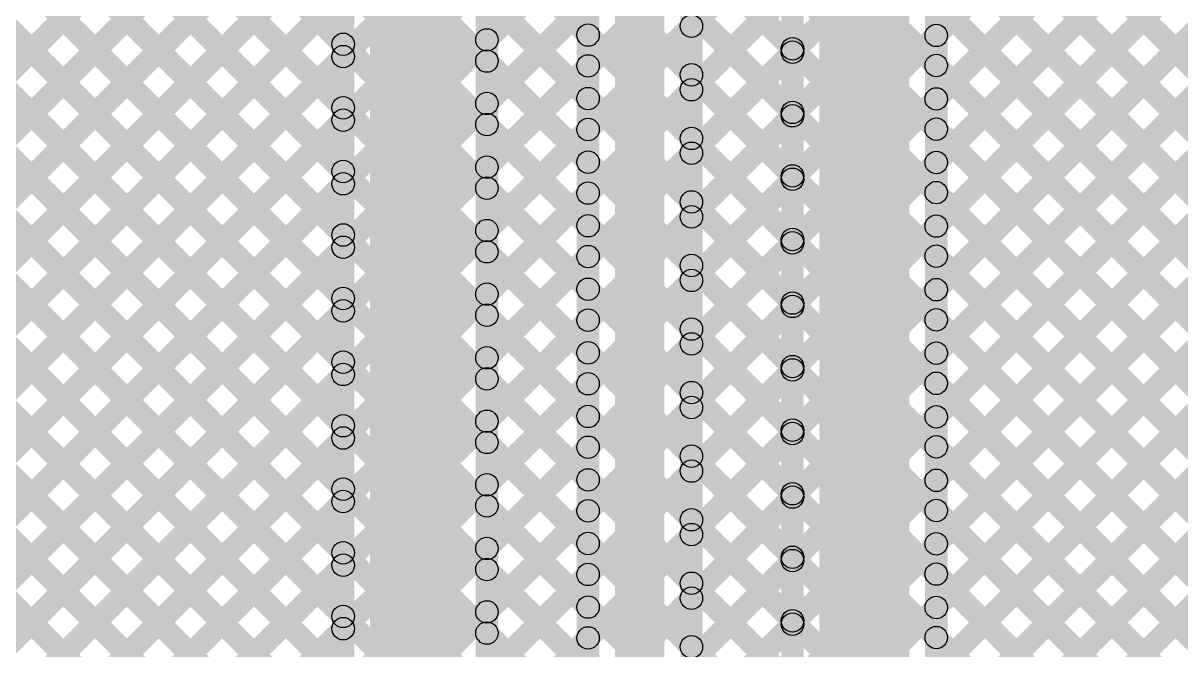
# Model space of a CAD drawing. Header units: millimetres. Extents: x 0.02 to 3.53, y 0 to 2.66.
# Drawn here: x 1.497 to 2.012, y 0.276 to 0.555 of the extents above; entities that cross this region are included whole.
import ezdxf

# ---------------------------------------------------------------- set-up
doc = ezdxf.new("R2010")
doc.units = ezdxf.units.MM
doc.header["$MEASUREMENT"] = 0
doc.layers.add('BottomLayer', color=5, linetype='Continuous')
doc.layers.add('TopLayer', color=1, linetype='Continuous')

msp = doc.modelspace()

# ---------------------------------------------------------------- hatches: boundary and pattern name
at = {"layer": 'BottomLayer'}
for points in [[(1.90657, 0.20646), (1.8995, 0.21353), (2.77455, 1.08857), (2.78162, 1.0815)], [(1.90657, 0.17818), (1.8995, 0.18525), (2.80283, 1.08857), (2.8099, 1.0815)], [(1.90657, 0.26303), (1.8995, 0.2701), (2.71798, 1.08857), (2.72505, 1.0815)], [(1.90657, 0.29132), (1.8995, 0.29839), (2.68969, 1.08857), (2.69676, 1.0815)], [(1.90657, 0.23475), (1.8995, 0.24182), (2.74626, 1.08857), (2.75333, 1.0815)], [(1.90657, 0.34788), (1.8995, 0.35496), (2.63312, 1.08857), (2.64019, 1.0815)], [(1.90657, 0.37617), (1.8995, 0.38324), (2.60484, 1.08857), (2.61191, 1.0815)], [(1.90657, 0.3196), (1.8995, 0.32667), (2.66141, 1.08857), (2.66848, 1.0815)], [(1.90657, 0.46102), (1.8995, 0.46809), (2.51999, 1.08857), (2.52706, 1.0815)], [(1.90657, 0.40445), (1.8995, 0.41152), (2.57656, 1.08857), (2.58363, 1.0815)], [(1.90657, 0.43274), (1.8995, 0.43981), (2.54827, 1.08857), (2.55534, 1.0815)], [(1.90657, 0.51759), (1.8995, 0.52466), (2.46342, 1.08857), (2.47049, 1.0815)], [(1.90657, 0.54587), (1.8995, 0.55295), (2.43513, 1.08857), (2.4422, 1.0815)], [(1.90657, 0.48931), (1.8995, 0.49638), (2.4917, 1.08857), (2.49877, 1.0815)], [(1.89104, 0.05649), (1.85104, 0.05649), (1.85104, 0.80255), (1.89104, 0.80255)], [(1.90804, 0.10281), (1.89804, 0.10281), (1.89804, 0.80255), (1.90804, 0.80255)], [(1.84404, 0.10281), (1.83404, 0.10281), (1.83404, 0.7893), (1.84404, 0.7893)], [(1.00306, 0.77838), (1.01013, 0.78545), (1.64257, 0.153), (1.6355, 0.14593)], [(1.03134, 0.77838), (1.03841, 0.78545), (1.64257, 0.18129), (1.6355, 0.17422)], [(1.05963, 0.77838), (1.0667, 0.78545), (1.64257, 0.20957), (1.6355, 0.2025)], [(1.08791, 0.77838), (1.09498, 0.78545), (1.64257, 0.23786), (1.6355, 0.23079)], [(1.1162, 0.77838), (1.12327, 0.78545), (1.64257, 0.26614), (1.6355, 0.25907)], [(1.14448, 0.77838), (1.15155, 0.78545), (1.64257, 0.29443), (1.6355, 0.28735)], [(1.17276, 0.77838), (1.17984, 0.78545), (1.64257, 0.32271), (1.6355, 0.31564)], [(1.20105, 0.77838), (1.20812, 0.78545), (1.64257, 0.35099), (1.6355, 0.34392)], [(1.22933, 0.77838), (1.2364, 0.78545), (1.64257, 0.37928), (1.6355, 0.37221)], [(1.25762, 0.77838), (1.26469, 0.78545), (1.64257, 0.40756), (1.6355, 0.40049)], [(1.2859, 0.77838), (1.29297, 0.78545), (1.64257, 0.43585), (1.6355, 0.42878)], [(1.31419, 0.77838), (1.32126, 0.78545), (1.64257, 0.46413), (1.6355, 0.45706)], [(1.34247, 0.77838), (1.34954, 0.78545), (1.64257, 0.49242), (1.6355, 0.48534)], [(1.37075, 0.77838), (1.37783, 0.78545), (1.64257, 0.5207), (1.6355, 0.51363)], [(1.39904, 0.77838), (1.40611, 0.78545), (1.64257, 0.54898), (1.6355, 0.54191)], [(1.78204, 0.05649), (1.76004, 0.05649), (1.76004, 0.75767), (1.78204, 0.75767)], [(1.79904, 0.10478), (1.78904, 0.10478), (1.78904, 0.75767), (1.79904, 0.75767)], [(1.75304, 0.10478), (1.74304, 0.10478), (1.74304, 0.74814), (1.75304, 0.74814)], [(1.64404, 0.11022), (1.63404, 0.11022), (1.63404, 0.72224), (1.64404, 0.72224)], [(1.69104, 0.05649), (1.65104, 0.05649), (1.65104, 0.72224), (1.69104, 0.72224)], [(1.70804, 0.11022), (1.69804, 0.11022), (1.69804, 0.72224), (1.70804, 0.72224)], [(1.06119, 0.09646), (1.05411, 0.10354), (1.6355, 0.68493), (1.64257, 0.67785)], [(1.08947, 0.09646), (1.0824, 0.10354), (1.6355, 0.65664), (1.64257, 0.64957)], [(1.8995, 0.64561), (1.90657, 0.65268), (2.45572, 0.10354), (2.44865, 0.09646)], [(1.11775, 0.09646), (1.11068, 0.10354), (1.6355, 0.62836), (1.64257, 0.62129)], [(1.8995, 0.61732), (1.90657, 0.6244), (2.42743, 0.10354), (2.42036, 0.09646)], [(1.14604, 0.09646), (1.13897, 0.10354), (1.6355, 0.60007), (1.64257, 0.593)], [(1.6995, 0.59105), (1.70657, 0.59812), (1.75157, 0.55312), (1.7445, 0.54605)], [(1.79757, 0.55001), (1.7905, 0.55708), (1.8355, 0.60208), (1.84257, 0.59501)], [(1.70657, 0.54386), (1.6995, 0.55094), (1.7445, 0.59594), (1.75157, 0.58886)], [(1.8995, 0.58904), (1.90657, 0.59611), (2.39915, 0.10354), (2.39208, 0.09646)], [(1.7905, 0.5849), (1.79757, 0.59197), (1.84257, 0.54697), (1.8355, 0.5399)], [(1.79757, 0.52173), (1.7905, 0.5288), (1.8355, 0.5738), (1.84257, 0.56673)], [(1.17432, 0.09646), (1.16725, 0.10354), (1.6355, 0.57179), (1.64257, 0.56472)], [(1.6995, 0.56277), (1.70657, 0.56984), (1.75157, 0.52484), (1.7445, 0.51777)], [(1.70657, 0.51558), (1.6995, 0.52265), (1.7445, 0.56765), (1.75157, 0.56058)], [(1.8995, 0.56076), (1.90657, 0.56783), (2.37087, 0.10354), (2.3638, 0.09646)], [(1.7905, 0.55662), (1.79757, 0.56369), (1.84257, 0.51869), (1.8355, 0.51162)], [(1.20261, 0.09646), (1.19554, 0.10354), (1.6355, 0.5435), (1.64257, 0.53643)], [(1.6995, 0.53448), (1.70657, 0.54155), (1.75157, 0.49655), (1.7445, 0.48948)], [(1.79757, 0.49344), (1.7905, 0.50051), (1.8355, 0.54551), (1.84257, 0.53844)], [(1.70657, 0.4873), (1.6995, 0.49437), (1.7445, 0.53937), (1.75157, 0.5323)], [(1.8995, 0.53247), (1.90657, 0.53954), (2.34258, 0.10354), (2.33551, 0.09646)], [(1.7905, 0.52833), (1.79757, 0.53541), (1.84257, 0.49041), (1.8355, 0.48333)], [(1.79757, 0.46516), (1.7905, 0.47223), (1.8355, 0.51723), (1.84257, 0.51016)], [(1.23089, 0.09646), (1.22382, 0.10354), (1.6355, 0.51522), (1.64257, 0.50815)], [(1.6995, 0.5062), (1.70657, 0.51327), (1.75157, 0.46827), (1.7445, 0.4612)], [(1.70657, 0.45901), (1.6995, 0.46608), (1.7445, 0.51108), (1.75157, 0.50401)], [(1.8995, 0.50419), (1.90657, 0.51126), (2.3143, 0.10354), (2.30723, 0.09646)], [(1.7905, 0.50005), (1.79757, 0.50712), (1.84257, 0.46212), (1.8355, 0.45505)], [(1.25918, 0.09646), (1.2521, 0.10354), (1.6355, 0.48694), (1.64257, 0.47986)], [(1.6995, 0.47791), (1.70657, 0.48498), (1.75157, 0.43998), (1.7445, 0.43291)], [(1.79757, 0.43687), (1.7905, 0.44395), (1.8355, 0.48895), (1.84257, 0.48187)], [(1.70657, 0.43073), (1.6995, 0.4378), (1.7445, 0.4828), (1.75157, 0.47573)], [(1.8995, 0.4759), (1.90657, 0.48297), (2.28601, 0.10354), (2.27894, 0.09646)], [(1.7905, 0.47177), (1.79757, 0.47884), (1.84257, 0.43384), (1.8355, 0.42677)], [(1.28746, 0.09646), (1.28039, 0.10354), (1.6355, 0.45865), (1.64257, 0.45158)], [(1.79757, 0.40859), (1.7905, 0.41566), (1.8355, 0.46066), (1.84257, 0.45359)], [(1.6995, 0.44963), (1.70657, 0.4567), (1.75157, 0.4117), (1.7445, 0.40463)], [(1.70657, 0.40244), (1.6995, 0.40951), (1.7445, 0.45451), (1.75157, 0.44744)], [(1.8995, 0.44762), (1.90657, 0.45469), (2.25773, 0.10354), (2.25066, 0.09646)], [(1.7905, 0.44348), (1.79757, 0.45055), (1.84257, 0.40555), (1.8355, 0.39848)], [(1.31574, 0.09646), (1.30867, 0.10354), (1.6355, 0.43037), (1.64257, 0.4233)], [(1.6995, 0.42134), (1.70657, 0.42842), (1.75157, 0.38342), (1.7445, 0.37634)], [(1.79757, 0.38031), (1.7905, 0.38738), (1.8355, 0.43238), (1.84257, 0.42531)], [(1.70657, 0.37416), (1.6995, 0.38123), (1.7445, 0.42623), (1.75157, 0.41916)], [(1.8995, 0.41933), (1.90657, 0.42641), (2.22944, 0.10354), (2.22237, 0.09646)], [(1.7905, 0.4152), (1.79757, 0.42227), (1.84257, 0.37727), (1.8355, 0.3702)], [(1.34403, 0.09646), (1.33696, 0.10354), (1.6355, 0.40208), (1.64257, 0.39501)], [(1.79757, 0.35202), (1.7905, 0.35909), (1.8355, 0.40409), (1.84257, 0.39702)], [(1.6995, 0.39306), (1.70657, 0.40013), (1.75157, 0.35513), (1.7445, 0.34806)], [(1.70657, 0.34587), (1.6995, 0.35295), (1.7445, 0.39795), (1.75157, 0.39087)], [(1.8995, 0.39105), (1.90657, 0.39812), (2.20116, 0.10354), (2.19409, 0.09646)], [(1.7905, 0.38691), (1.79757, 0.39398), (1.84257, 0.34898), (1.8355, 0.34191)], [(1.37231, 0.09646), (1.36524, 0.10354), (1.6355, 0.3738), (1.64257, 0.36673)], [(1.6995, 0.36478), (1.70657, 0.37185), (1.75157, 0.32685), (1.7445, 0.31978)], [(1.79757, 0.32374), (1.7905, 0.33081), (1.8355, 0.37581), (1.84257, 0.36874)], [(1.70657, 0.31759), (1.6995, 0.32466), (1.7445, 0.36966), (1.75157, 0.36259)], [(1.8995, 0.36277), (1.90657, 0.36984), (2.17288, 0.10354), (2.16581, 0.09646)], [(1.7905, 0.35863), (1.79757, 0.3657), (1.84257, 0.3207), (1.8355, 0.31363)], [(1.4006, 0.09646), (1.39353, 0.10354), (1.6355, 0.34551), (1.64257, 0.33844)], [(1.79757, 0.29545), (1.7905, 0.30252), (1.8355, 0.34752), (1.84257, 0.34045)], [(1.6995, 0.33649), (1.70657, 0.34356), (1.75157, 0.29856), (1.7445, 0.29149)], [(1.70657, 0.28931), (1.6995, 0.29638), (1.7445, 0.34138), (1.75157, 0.33431)], [(1.8995, 0.33448), (1.90657, 0.34155), (2.14459, 0.10354), (2.13752, 0.09646)], [(1.7905, 0.33034), (1.79757, 0.33742), (1.84257, 0.29242), (1.8355, 0.28534)], [(1.42888, 0.09646), (1.42181, 0.10354), (1.6355, 0.31723), (1.64257, 0.31016)], [(1.6995, 0.30821), (1.70657, 0.31528), (1.75157, 0.27028), (1.7445, 0.26321)], [(1.79757, 0.26717), (1.7905, 0.27424), (1.8355, 0.31924), (1.84257, 0.31217)], [(1.70657, 0.26102), (1.6995, 0.26809), (1.7445, 0.31309), (1.75157, 0.30602)], [(1.8995, 0.3062), (1.90657, 0.31327), (2.11631, 0.10354), (2.10924, 0.09646)], [(1.7905, 0.30206), (1.79757, 0.30913), (1.84257, 0.26413), (1.8355, 0.25706)], [(1.45717, 0.09646), (1.45009, 0.10354), (1.6355, 0.28895), (1.64257, 0.28187)], [(1.79757, 0.23888), (1.7905, 0.24596), (1.8355, 0.29096), (1.84257, 0.28388)], [(1.6995, 0.27992), (1.70657, 0.28699), (1.75157, 0.24199), (1.7445, 0.23492)], [(1.70657, 0.23274), (1.6995, 0.23981), (1.7445, 0.28481), (1.75157, 0.27774)], [(1.8995, 0.27791), (1.90657, 0.28498), (2.08802, 0.10354), (2.08095, 0.09646)], [(1.7905, 0.27378), (1.79757, 0.28085), (1.84257, 0.23585), (1.8355, 0.22878)]]:
    msp.add_hatch(color=5, dxfattribs=at).paths.add_polyline_path(points)
h = msp.add_hatch(color=5, dxfattribs=at)
edge = h.paths.add_edge_path()
edge.add_arc((1.79404, 0.55355), 0.005, 0, 360)
h = msp.add_hatch(color=5, dxfattribs=at)
edge = h.paths.add_edge_path()
edge.add_arc((1.70304, 0.5474), 0.005, 0, 360)
h = msp.add_hatch(color=5, dxfattribs=at)
edge = h.paths.add_edge_path()
edge.add_arc((1.74804, 0.54959), 0.005, 0, 360)
h = msp.add_hatch(color=5, dxfattribs=at)
edge = h.paths.add_edge_path()
edge.add_arc((1.90304, 0.54941), 0.005, 0, 360)
h = msp.add_hatch(color=5, dxfattribs=at)
edge = h.paths.add_edge_path()
edge.add_arc((1.63904, 0.54545), 0.005, 0, 360)
h = msp.add_hatch(color=5, dxfattribs=at)
edge = h.paths.add_edge_path()
edge.add_arc((1.83904, 0.54344), 0.005, 0, 360)
h = msp.add_hatch(color=5, dxfattribs=at)
edge = h.paths.add_edge_path()
edge.add_arc((1.83904, 0.54198), 0.005, 0, 360)
h = msp.add_hatch(color=5, dxfattribs=at)
edge = h.paths.add_edge_path()
edge.add_arc((1.63904, 0.53997), 0.005, 0, 360)
h = msp.add_hatch(color=5, dxfattribs=at)
edge = h.paths.add_edge_path()
edge.add_arc((1.70304, 0.53802), 0.005, 0, 360)
h = msp.add_hatch(color=5, dxfattribs=at)
edge = h.paths.add_edge_path()
edge.add_arc((1.74804, 0.53583), 0.005, 0, 360)
h = msp.add_hatch(color=5, dxfattribs=at)
edge = h.paths.add_edge_path()
edge.add_arc((1.79404, 0.53187), 0.005, 0, 360)
h = msp.add_hatch(color=5, dxfattribs=at)
edge = h.paths.add_edge_path()
edge.add_arc((1.90304, 0.53601), 0.005, 0, 360)
h = msp.add_hatch(color=5, dxfattribs=at)
edge = h.paths.add_edge_path()
edge.add_arc((1.74804, 0.5213), 0.005, 0, 360)
h = msp.add_hatch(color=5, dxfattribs=at)
edge = h.paths.add_edge_path()
edge.add_arc((1.79404, 0.52526), 0.005, 0, 360)
h = msp.add_hatch(color=5, dxfattribs=at)
edge = h.paths.add_edge_path()
edge.add_arc((1.90304, 0.52113), 0.005, 0, 360)
h = msp.add_hatch(color=5, dxfattribs=at)
edge = h.paths.add_edge_path()
edge.add_arc((1.63904, 0.51716), 0.005, 0, 360)
h = msp.add_hatch(color=5, dxfattribs=at)
edge = h.paths.add_edge_path()
edge.add_arc((1.70304, 0.51912), 0.005, 0, 360)
h = msp.add_hatch(color=5, dxfattribs=at)
edge = h.paths.add_edge_path()
edge.add_arc((1.63904, 0.51168), 0.005, 0, 360)
h = msp.add_hatch(color=5, dxfattribs=at)
edge = h.paths.add_edge_path()
edge.add_arc((1.83904, 0.51515), 0.005, 0, 360)
h = msp.add_hatch(color=5, dxfattribs=at)
edge = h.paths.add_edge_path()
edge.add_arc((1.83904, 0.51369), 0.005, 0, 360)
h = msp.add_hatch(color=5, dxfattribs=at)
edge = h.paths.add_edge_path()
edge.add_arc((1.70304, 0.50973), 0.005, 0, 360)
h = msp.add_hatch(color=5, dxfattribs=at)
edge = h.paths.add_edge_path()
edge.add_arc((1.74804, 0.50755), 0.005, 0, 360)
h = msp.add_hatch(color=5, dxfattribs=at)
edge = h.paths.add_edge_path()
edge.add_arc((1.90304, 0.50772), 0.005, 0, 360)
h = msp.add_hatch(color=5, dxfattribs=at)
edge = h.paths.add_edge_path()
edge.add_arc((1.79404, 0.50359), 0.005, 0, 360)
h = msp.add_hatch(color=5, dxfattribs=at)
edge = h.paths.add_edge_path()
edge.add_arc((1.79404, 0.49698), 0.005, 0, 360)
h = msp.add_hatch(color=5, dxfattribs=at)
edge = h.paths.add_edge_path()
edge.add_arc((1.70304, 0.49083), 0.005, 0, 360)
h = msp.add_hatch(color=5, dxfattribs=at)
edge = h.paths.add_edge_path()
edge.add_arc((1.74804, 0.49302), 0.005, 0, 360)
h = msp.add_hatch(color=5, dxfattribs=at)
edge = h.paths.add_edge_path()
edge.add_arc((1.90304, 0.49284), 0.005, 0, 360)
h = msp.add_hatch(color=5, dxfattribs=at)
edge = h.paths.add_edge_path()
edge.add_arc((1.63904, 0.48888), 0.005, 0, 360)
h = msp.add_hatch(color=5, dxfattribs=at)
edge = h.paths.add_edge_path()
edge.add_arc((1.83904, 0.48687), 0.005, 0, 360)
h = msp.add_hatch(color=5, dxfattribs=at)
edge = h.paths.add_edge_path()
edge.add_arc((1.83904, 0.48541), 0.005, 0, 360)
h = msp.add_hatch(color=5, dxfattribs=at)
edge = h.paths.add_edge_path()
edge.add_arc((1.63904, 0.4834), 0.005, 0, 360)
h = msp.add_hatch(color=5, dxfattribs=at)
edge = h.paths.add_edge_path()
edge.add_arc((1.70304, 0.48145), 0.005, 0, 360)
h = msp.add_hatch(color=5, dxfattribs=at)
edge = h.paths.add_edge_path()
edge.add_arc((1.90304, 0.47944), 0.005, 0, 360)
h = msp.add_hatch(color=5, dxfattribs=at)
edge = h.paths.add_edge_path()
edge.add_arc((1.74804, 0.47926), 0.005, 0, 360)
h = msp.add_hatch(color=5, dxfattribs=at)
edge = h.paths.add_edge_path()
edge.add_arc((1.79404, 0.4753), 0.005, 0, 360)
h = msp.add_hatch(color=5, dxfattribs=at)
edge = h.paths.add_edge_path()
edge.add_arc((1.74804, 0.46473), 0.005, 0, 360)
h = msp.add_hatch(color=5, dxfattribs=at)
edge = h.paths.add_edge_path()
edge.add_arc((1.79404, 0.46869), 0.005, 0, 360)
h = msp.add_hatch(color=5, dxfattribs=at)
edge = h.paths.add_edge_path()
edge.add_arc((1.90304, 0.46456), 0.005, 0, 360)
h = msp.add_hatch(color=5, dxfattribs=at)
edge = h.paths.add_edge_path()
edge.add_arc((1.63904, 0.4606), 0.005, 0, 360)
h = msp.add_hatch(color=5, dxfattribs=at)
edge = h.paths.add_edge_path()
edge.add_arc((1.70304, 0.46255), 0.005, 0, 360)
h = msp.add_hatch(color=5, dxfattribs=at)
edge = h.paths.add_edge_path()
edge.add_arc((1.63904, 0.45512), 0.005, 0, 360)
h = msp.add_hatch(color=5, dxfattribs=at)
edge = h.paths.add_edge_path()
edge.add_arc((1.83904, 0.45859), 0.005, 0, 360)
h = msp.add_hatch(color=5, dxfattribs=at)
edge = h.paths.add_edge_path()
edge.add_arc((1.83904, 0.45713), 0.005, 0, 360)
h = msp.add_hatch(color=5, dxfattribs=at)
edge = h.paths.add_edge_path()
edge.add_arc((1.70304, 0.45316), 0.005, 0, 360)
h = msp.add_hatch(color=5, dxfattribs=at)
edge = h.paths.add_edge_path()
edge.add_arc((1.74804, 0.45098), 0.005, 0, 360)
h = msp.add_hatch(color=5, dxfattribs=at)
edge = h.paths.add_edge_path()
edge.add_arc((1.90304, 0.45115), 0.005, 0, 360)
h = msp.add_hatch(color=5, dxfattribs=at)
edge = h.paths.add_edge_path()
edge.add_arc((1.79404, 0.44702), 0.005, 0, 360)
h = msp.add_hatch(color=5, dxfattribs=at)
edge = h.paths.add_edge_path()
edge.add_arc((1.79404, 0.44041), 0.005, 0, 360)
h = msp.add_hatch(color=5, dxfattribs=at)
edge = h.paths.add_edge_path()
edge.add_arc((1.70304, 0.43426), 0.005, 0, 360)
h = msp.add_hatch(color=5, dxfattribs=at)
edge = h.paths.add_edge_path()
edge.add_arc((1.74804, 0.43645), 0.005, 0, 360)
h = msp.add_hatch(color=5, dxfattribs=at)
edge = h.paths.add_edge_path()
edge.add_arc((1.90304, 0.43627), 0.005, 0, 360)
h = msp.add_hatch(color=5, dxfattribs=at)
edge = h.paths.add_edge_path()
edge.add_arc((1.63904, 0.43231), 0.005, 0, 360)
h = msp.add_hatch(color=5, dxfattribs=at)
edge = h.paths.add_edge_path()
edge.add_arc((1.83904, 0.4303), 0.005, 0, 360)
h = msp.add_hatch(color=5, dxfattribs=at)
edge = h.paths.add_edge_path()
edge.add_arc((1.83904, 0.42884), 0.005, 0, 360)
h = msp.add_hatch(color=5, dxfattribs=at)
edge = h.paths.add_edge_path()
edge.add_arc((1.63904, 0.42683), 0.005, 0, 360)
h = msp.add_hatch(color=5, dxfattribs=at)
edge = h.paths.add_edge_path()
edge.add_arc((1.70304, 0.42488), 0.005, 0, 360)
h = msp.add_hatch(color=5, dxfattribs=at)
edge = h.paths.add_edge_path()
edge.add_arc((1.74804, 0.42269), 0.005, 0, 360)
h = msp.add_hatch(color=5, dxfattribs=at)
edge = h.paths.add_edge_path()
edge.add_arc((1.90304, 0.42287), 0.005, 0, 360)
h = msp.add_hatch(color=5, dxfattribs=at)
edge = h.paths.add_edge_path()
edge.add_arc((1.79404, 0.41873), 0.005, 0, 360)
h = msp.add_hatch(color=5, dxfattribs=at)
edge = h.paths.add_edge_path()
edge.add_arc((1.74804, 0.40816), 0.005, 0, 360)
h = msp.add_hatch(color=5, dxfattribs=at)
edge = h.paths.add_edge_path()
edge.add_arc((1.79404, 0.41213), 0.005, 0, 360)
h = msp.add_hatch(color=5, dxfattribs=at)
edge = h.paths.add_edge_path()
edge.add_arc((1.90304, 0.40799), 0.005, 0, 360)
h = msp.add_hatch(color=5, dxfattribs=at)
edge = h.paths.add_edge_path()
edge.add_arc((1.63904, 0.40403), 0.005, 0, 360)
h = msp.add_hatch(color=5, dxfattribs=at)
edge = h.paths.add_edge_path()
edge.add_arc((1.70304, 0.40598), 0.005, 0, 360)
h = msp.add_hatch(color=5, dxfattribs=at)
edge = h.paths.add_edge_path()
edge.add_arc((1.63904, 0.39855), 0.005, 0, 360)
h = msp.add_hatch(color=5, dxfattribs=at)
edge = h.paths.add_edge_path()
edge.add_arc((1.83904, 0.40202), 0.005, 0, 360)
h = msp.add_hatch(color=5, dxfattribs=at)
edge = h.paths.add_edge_path()
edge.add_arc((1.83904, 0.40056), 0.005, 0, 360)
h = msp.add_hatch(color=5, dxfattribs=at)
edge = h.paths.add_edge_path()
edge.add_arc((1.70304, 0.3966), 0.005, 0, 360)
h = msp.add_hatch(color=5, dxfattribs=at)
edge = h.paths.add_edge_path()
edge.add_arc((1.74804, 0.39441), 0.005, 0, 360)
h = msp.add_hatch(color=5, dxfattribs=at)
edge = h.paths.add_edge_path()
edge.add_arc((1.90304, 0.39459), 0.005, 0, 360)
h = msp.add_hatch(color=5, dxfattribs=at)
edge = h.paths.add_edge_path()
edge.add_arc((1.79404, 0.39045), 0.005, 0, 360)
h = msp.add_hatch(color=5, dxfattribs=at)
edge = h.paths.add_edge_path()
edge.add_arc((1.79404, 0.38384), 0.005, 0, 360)
h = msp.add_hatch(color=5, dxfattribs=at)
edge = h.paths.add_edge_path()
edge.add_arc((1.70304, 0.37769), 0.005, 0, 360)
h = msp.add_hatch(color=5, dxfattribs=at)
edge = h.paths.add_edge_path()
edge.add_arc((1.74804, 0.37988), 0.005, 0, 360)
h = msp.add_hatch(color=5, dxfattribs=at)
edge = h.paths.add_edge_path()
edge.add_arc((1.90304, 0.3797), 0.005, 0, 360)
h = msp.add_hatch(color=5, dxfattribs=at)
edge = h.paths.add_edge_path()
edge.add_arc((1.63904, 0.37574), 0.005, 0, 360)
h = msp.add_hatch(color=5, dxfattribs=at)
edge = h.paths.add_edge_path()
edge.add_arc((1.83904, 0.37373), 0.005, 0, 360)
h = msp.add_hatch(color=5, dxfattribs=at)
edge = h.paths.add_edge_path()
edge.add_arc((1.83904, 0.37227), 0.005, 0, 360)
h = msp.add_hatch(color=5, dxfattribs=at)
edge = h.paths.add_edge_path()
edge.add_arc((1.63904, 0.37026), 0.005, 0, 360)
h = msp.add_hatch(color=5, dxfattribs=at)
edge = h.paths.add_edge_path()
edge.add_arc((1.70304, 0.36831), 0.005, 0, 360)
h = msp.add_hatch(color=5, dxfattribs=at)
edge = h.paths.add_edge_path()
edge.add_arc((1.74804, 0.36613), 0.005, 0, 360)
h = msp.add_hatch(color=5, dxfattribs=at)
edge = h.paths.add_edge_path()
edge.add_arc((1.90304, 0.3663), 0.005, 0, 360)
h = msp.add_hatch(color=5, dxfattribs=at)
edge = h.paths.add_edge_path()
edge.add_arc((1.79404, 0.36216), 0.005, 0, 360)
h = msp.add_hatch(color=5, dxfattribs=at)
edge = h.paths.add_edge_path()
edge.add_arc((1.74804, 0.3516), 0.005, 0, 360)
h = msp.add_hatch(color=5, dxfattribs=at)
edge = h.paths.add_edge_path()
edge.add_arc((1.79404, 0.35556), 0.005, 0, 360)
h = msp.add_hatch(color=5, dxfattribs=at)
edge = h.paths.add_edge_path()
edge.add_arc((1.90304, 0.35142), 0.005, 0, 360)
h = msp.add_hatch(color=5, dxfattribs=at)
edge = h.paths.add_edge_path()
edge.add_arc((1.63904, 0.34746), 0.005, 0, 360)
h = msp.add_hatch(color=5, dxfattribs=at)
edge = h.paths.add_edge_path()
edge.add_arc((1.70304, 0.34941), 0.005, 0, 360)
h = msp.add_hatch(color=5, dxfattribs=at)
edge = h.paths.add_edge_path()
edge.add_arc((1.83904, 0.34545), 0.005, 0, 360)
h = msp.add_hatch(color=5, dxfattribs=at)
edge = h.paths.add_edge_path()
edge.add_arc((1.63904, 0.34198), 0.005, 0, 360)
h = msp.add_hatch(color=5, dxfattribs=at)
edge = h.paths.add_edge_path()
edge.add_arc((1.83904, 0.34399), 0.005, 0, 360)
h = msp.add_hatch(color=5, dxfattribs=at)
edge = h.paths.add_edge_path()
edge.add_arc((1.70304, 0.34003), 0.005, 0, 360)
h = msp.add_hatch(color=5, dxfattribs=at)
edge = h.paths.add_edge_path()
edge.add_arc((1.74804, 0.33784), 0.005, 0, 360)
h = msp.add_hatch(color=5, dxfattribs=at)
edge = h.paths.add_edge_path()
edge.add_arc((1.90304, 0.33802), 0.005, 0, 360)
h = msp.add_hatch(color=5, dxfattribs=at)
edge = h.paths.add_edge_path()
edge.add_arc((1.79404, 0.33388), 0.005, 0, 360)
h = msp.add_hatch(color=5, dxfattribs=at)
edge = h.paths.add_edge_path()
edge.add_arc((1.79404, 0.32727), 0.005, 0, 360)
h = msp.add_hatch(color=5, dxfattribs=at)
edge = h.paths.add_edge_path()
edge.add_arc((1.70304, 0.32113), 0.005, 0, 360)
h = msp.add_hatch(color=5, dxfattribs=at)
edge = h.paths.add_edge_path()
edge.add_arc((1.74804, 0.32331), 0.005, 0, 360)
h = msp.add_hatch(color=5, dxfattribs=at)
edge = h.paths.add_edge_path()
edge.add_arc((1.90304, 0.32314), 0.005, 0, 360)
h = msp.add_hatch(color=5, dxfattribs=at)
edge = h.paths.add_edge_path()
edge.add_arc((1.63904, 0.31917), 0.005, 0, 360)
h = msp.add_hatch(color=5, dxfattribs=at)
edge = h.paths.add_edge_path()
edge.add_arc((1.83904, 0.31716), 0.005, 0, 360)
h = msp.add_hatch(color=5, dxfattribs=at)
edge = h.paths.add_edge_path()
edge.add_arc((1.83904, 0.3157), 0.005, 0, 360)
h = msp.add_hatch(color=5, dxfattribs=at)
edge = h.paths.add_edge_path()
edge.add_arc((1.63904, 0.31369), 0.005, 0, 360)
h = msp.add_hatch(color=5, dxfattribs=at)
edge = h.paths.add_edge_path()
edge.add_arc((1.70304, 0.31174), 0.005, 0, 360)
h = msp.add_hatch(color=5, dxfattribs=at)
edge = h.paths.add_edge_path()
edge.add_arc((1.74804, 0.30956), 0.005, 0, 360)
h = msp.add_hatch(color=5, dxfattribs=at)
edge = h.paths.add_edge_path()
edge.add_arc((1.90304, 0.30973), 0.005, 0, 360)
h = msp.add_hatch(color=5, dxfattribs=at)
edge = h.paths.add_edge_path()
edge.add_arc((1.79404, 0.3056), 0.005, 0, 360)
h = msp.add_hatch(color=5, dxfattribs=at)
edge = h.paths.add_edge_path()
edge.add_arc((1.74804, 0.29503), 0.005, 0, 360)
h = msp.add_hatch(color=5, dxfattribs=at)
edge = h.paths.add_edge_path()
edge.add_arc((1.79404, 0.29899), 0.005, 0, 360)
h = msp.add_hatch(color=5, dxfattribs=at)
edge = h.paths.add_edge_path()
edge.add_arc((1.90304, 0.29485), 0.005, 0, 360)
h = msp.add_hatch(color=5, dxfattribs=at)
edge = h.paths.add_edge_path()
edge.add_arc((1.63904, 0.29089), 0.005, 0, 360)
h = msp.add_hatch(color=5, dxfattribs=at)
edge = h.paths.add_edge_path()
edge.add_arc((1.70304, 0.29284), 0.005, 0, 360)
h = msp.add_hatch(color=5, dxfattribs=at)
edge = h.paths.add_edge_path()
edge.add_arc((1.83904, 0.28888), 0.005, 0, 360)
h = msp.add_hatch(color=5, dxfattribs=at)
edge = h.paths.add_edge_path()
edge.add_arc((1.63904, 0.28541), 0.005, 0, 360)
h = msp.add_hatch(color=5, dxfattribs=at)
edge = h.paths.add_edge_path()
edge.add_arc((1.83904, 0.28742), 0.005, 0, 360)
h = msp.add_hatch(color=5, dxfattribs=at)
edge = h.paths.add_edge_path()
edge.add_arc((1.70304, 0.28346), 0.005, 0, 360)
h = msp.add_hatch(color=5, dxfattribs=at)
edge = h.paths.add_edge_path()
edge.add_arc((1.74804, 0.28127), 0.005, 0, 360)
h = msp.add_hatch(color=5, dxfattribs=at)
edge = h.paths.add_edge_path()
edge.add_arc((1.90304, 0.28145), 0.005, 0, 360)
h = msp.add_hatch(color=5, dxfattribs=at)
edge = h.paths.add_edge_path()
edge.add_arc((1.79404, 0.27731), 0.005, 0, 360)
at = {"layer": 'TopLayer'}
for points in [[(1.80004, 0.09993), (1.79297, 0.107), (3.43977, 1.7538), (3.44684, 1.74673)], [(1.82486, 0.09646), (1.81779, 0.10354), (3.43977, 1.72552), (3.44684, 1.71845)], [(0.63985, 1.45272), (0.64692, 1.45979), (2.00317, 0.10354), (1.9961, 0.09646)], [(0.87099, 1.44784), (0.87807, 1.45492), (2.22944, 0.10354), (2.22237, 0.09646)], [(0.86091, 1.42965), (0.86798, 1.43672), (2.20116, 0.10354), (2.19409, 0.09646)], [(0.83996, 1.42231), (0.84703, 1.42938), (2.17288, 0.10354), (2.16581, 0.09646)], [(0.83106, 1.40293), (0.83813, 1.41), (2.14459, 0.10354), (2.13752, 0.09646)], [(0.66931, 1.39497), (0.67638, 1.40204), (1.97489, 0.10354), (1.96781, 0.09646)], [(1.31574, 0.09646), (1.30867, 0.10354), (2.60412, 1.39898), (2.61119, 1.39191)], [(1.4006, 0.09646), (1.39353, 0.10354), (2.69039, 1.4004), (2.69746, 1.39333)], [(0.83106, 1.37465), (0.83813, 1.38172), (2.11631, 0.10354), (2.10924, 0.09646)], [(1.34403, 0.09646), (1.33696, 0.10354), (2.61447, 1.38105), (2.62155, 1.37398)], [(1.42888, 0.09646), (1.42181, 0.10354), (2.7004, 1.38212), (2.70747, 1.37505)], [(1.37231, 0.09646), (1.36524, 0.10354), (2.63167, 1.36996), (2.63874, 1.36289)], [(0.68188, 1.35411), (0.68895, 1.36118), (1.9466, 0.10354), (1.93953, 0.09646)], [(0.83106, 1.34636), (0.83813, 1.35343), (2.08802, 0.10354), (2.08095, 0.09646)], [(0.82563, 1.3235), (0.8327, 1.33057), (2.05974, 0.10354), (2.05267, 0.09646)], [(0.69039, 1.31732), (0.69746, 1.32439), (1.91832, 0.10354), (1.91125, 0.09646)], [(0.80488, 1.31597), (0.81195, 1.32304), (2.03145, 0.10354), (2.02438, 0.09646)], [(1.45717, 0.09646), (1.45009, 0.10354), (2.65589, 1.30933), (2.66296, 1.30226)], [(1.48545, 0.09646), (1.47838, 0.10354), (2.66606, 1.29122), (2.67313, 1.28415)], [(1.51373, 0.09646), (1.50666, 0.10354), (2.6763, 1.27317), (2.68337, 1.2661)], [(1.72194, 0.10668), (1.71487, 0.11376), (2.8764, 1.27529), (2.88347, 1.26822)], [(1.54202, 0.09646), (1.53495, 0.10354), (2.68658, 1.25517), (2.69365, 1.2481)], [(0.74454, 1.23489), (0.75161, 1.24196), (1.87686, 0.11671), (1.86979, 0.10964)], [(1.74001, 0.09646), (1.73294, 0.10354), (2.87348, 1.24408), (2.88055, 1.23701)], [(1.5703, 0.09646), (1.56323, 0.10354), (2.69686, 1.23717), (2.70393, 1.2301)], [(1.77837, 0.10654), (1.7713, 0.11362), (2.89037, 1.23268), (2.89744, 1.22561)], [(1.59859, 0.09646), (1.59152, 0.10354), (2.71072, 1.22274), (2.71779, 1.21567)], [(0.74108, 1.21006), (0.74816, 1.21713), (1.85299, 0.11229), (1.84592, 0.10522)], [(1.63709, 0.10668), (1.63002, 0.11376), (2.7352, 1.21893), (2.74227, 1.21186)], [(1.66538, 0.10668), (1.6583, 0.11376), (2.76348, 1.21893), (2.77055, 1.21186)], [(1.69366, 0.10668), (1.68659, 0.11376), (2.79176, 1.21893), (2.79884, 1.21186)], [(0.73387, 1.18899), (0.74094, 1.19606), (1.83346, 0.10354), (1.82639, 0.09646)], [(0.72378, 1.17079), (0.73085, 1.17786), (1.80477, 0.10394), (1.7977, 0.09687)], [(0.71369, 1.1526), (0.72076, 1.15967), (1.76721, 0.11322), (1.76014, 0.10615)], [(1.28746, 0.09646), (1.28039, 0.10354), (2.33864, 1.16178), (2.34571, 1.15471)], [(0.6377, 1.14374), (0.64477, 1.15081), (1.68182, 0.11376), (1.67475, 0.10668)], [(0.70361, 1.1344), (0.71068, 1.14147), (1.74665, 0.1055), (1.73958, 0.09843)], [(0.69352, 1.1162), (0.70059, 1.12327), (1.71011, 0.11376), (1.70304, 0.10668)], [(1.06119, 0.09646), (1.05411, 0.10354), (1.65052, 0.69995), (1.65759, 0.69287)], [(1.6579, 0.68922), (1.66497, 0.69629), (2.25773, 0.10354), (2.25066, 0.09646)], [(1.08947, 0.09646), (1.0824, 0.10354), (1.67342, 0.69456), (1.68049, 0.68749)], [(1.11775, 0.09646), (1.11068, 0.10354), (1.70171, 0.69456), (1.70878, 0.68749)], [(1.14604, 0.09646), (1.13897, 0.10354), (1.72999, 0.69456), (1.73706, 0.68749)], [(1.17432, 0.09646), (1.16725, 0.10354), (1.75827, 0.69456), (1.76535, 0.68749)], [(1.20261, 0.09646), (1.19554, 0.10354), (1.78656, 0.69456), (1.79363, 0.68749)], [(1.23089, 0.09646), (1.22382, 0.10354), (1.81484, 0.69456), (1.82191, 0.68749)], [(1.25918, 0.09646), (1.2521, 0.10354), (1.84313, 0.69456), (1.8502, 0.68749)], [(1.68792, 0.68749), (1.69499, 0.69456), (2.28601, 0.10354), (2.27894, 0.09646)], [(1.7162, 0.68749), (1.72327, 0.69456), (2.3143, 0.10354), (2.30723, 0.09646)], [(1.74449, 0.68749), (1.75156, 0.69456), (2.34258, 0.10354), (2.33551, 0.09646)], [(1.77277, 0.68749), (1.77984, 0.69456), (2.37087, 0.10354), (2.3638, 0.09646)], [(1.80106, 0.68749), (1.80813, 0.69456), (2.39915, 0.10354), (2.39208, 0.09646)], [(1.82934, 0.68749), (1.83641, 0.69456), (2.42743, 0.10354), (2.42036, 0.09646)], [(1.85669, 0.68843), (1.86376, 0.6955), (2.45572, 0.10354), (2.44865, 0.09646)]]:
    msp.add_hatch(color=1, dxfattribs=at).paths.add_polyline_path(points)

# ---------------------------------------------------------------- linework, layer by layer
at = {"layer": 'BottomLayer'}
for centre in [(1.79404, 0.55355), (1.70304, 0.5474), (1.74804, 0.54959), (1.90304, 0.54941), (1.63904, 0.54545), (1.83904, 0.54344), (1.83904, 0.54198), (1.63904, 0.53997), (1.70304, 0.53802), (1.74804, 0.53583), (1.79404, 0.53187), (1.90304, 0.53601), (1.74804, 0.5213), (1.79404, 0.52526), (1.90304, 0.52113), (1.63904, 0.51716), (1.70304, 0.51912), (1.63904, 0.51168), (1.83904, 0.51515), (1.83904, 0.51369), (1.70304, 0.50973), (1.74804, 0.50755), (1.90304, 0.50772), (1.79404, 0.50359), (1.79404, 0.49698), (1.70304, 0.49083), (1.74804, 0.49302), (1.90304, 0.49284), (1.63904, 0.48888), (1.83904, 0.48687), (1.83904, 0.48541), (1.63904, 0.4834), (1.70304, 0.48145), (1.90304, 0.47944), (1.74804, 0.47926), (1.79404, 0.4753), (1.74804, 0.46473), (1.79404, 0.46869), (1.90304, 0.46456), (1.63904, 0.4606), (1.70304, 0.46255), (1.63904, 0.45512), (1.83904, 0.45859), (1.83904, 0.45713), (1.70304, 0.45316), (1.74804, 0.45098), (1.90304, 0.45115), (1.79404, 0.44702), (1.79404, 0.44041), (1.70304, 0.43426), (1.74804, 0.43645), (1.90304, 0.43627), (1.63904, 0.43231), (1.83904, 0.4303), (1.83904, 0.42884), (1.63904, 0.42683), (1.70304, 0.42488), (1.74804, 0.42269), (1.90304, 0.42287), (1.79404, 0.41873), (1.74804, 0.40816), (1.79404, 0.41213), (1.90304, 0.40799), (1.63904, 0.40403), (1.70304, 0.40598), (1.63904, 0.39855), (1.83904, 0.40202), (1.83904, 0.40056), (1.70304, 0.3966), (1.74804, 0.39441), (1.90304, 0.39459), (1.79404, 0.39045), (1.79404, 0.38384), (1.70304, 0.37769), (1.74804, 0.37988), (1.90304, 0.3797), (1.63904, 0.37574), (1.83904, 0.37373), (1.83904, 0.37227), (1.63904, 0.37026), (1.70304, 0.36831), (1.74804, 0.36613), (1.90304, 0.3663), (1.79404, 0.36216), (1.74804, 0.3516), (1.79404, 0.35556), (1.90304, 0.35142), (1.63904, 0.34746), (1.70304, 0.34941), (1.83904, 0.34545), (1.63904, 0.34198), (1.83904, 0.34399), (1.70304, 0.34003), (1.74804, 0.33784), (1.90304, 0.33802), (1.79404, 0.33388), (1.79404, 0.32727), (1.70304, 0.32113), (1.74804, 0.32331), (1.90304, 0.32314), (1.63904, 0.31917), (1.83904, 0.31716), (1.83904, 0.3157), (1.63904, 0.31369), (1.70304, 0.31174), (1.74804, 0.30956), (1.90304, 0.30973), (1.79404, 0.3056), (1.74804, 0.29503), (1.79404, 0.29899), (1.90304, 0.29485), (1.63904, 0.29089), (1.70304, 0.29284), (1.83904, 0.28888), (1.63904, 0.28541), (1.83904, 0.28742), (1.70304, 0.28346), (1.74804, 0.28127), (1.90304, 0.28145), (1.79404, 0.27731)]:
    msp.add_circle(centre, 0.005, dxfattribs=at)

doc.saveas('drawing.dxf')
